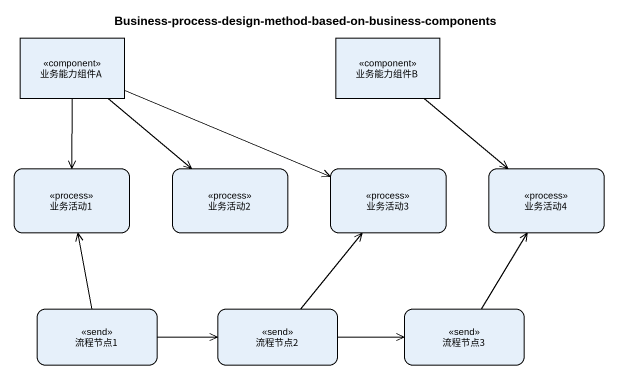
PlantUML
@startuml
title Business-process-design-method-based-on-business-components
hide empty description
state 业务能力组件A <<component>>
state 业务能力组件B <<component>>
state 业务活动1 <<process>>
state 业务活动2 <<process>>
state 业务活动3 <<process>>
state 业务活动4 <<process>>
state 流程节点1 <<send>>
state 流程节点2 <<send>>
state 流程节点3 <<send>>
业务能力组件A --> 业务活动1
业务能力组件A --> 业务活动2
业务能力组件A -right-> 业务活动3
业务能力组件B --> 业务活动4
流程节点1 -up-> 业务活动1
流程节点1 -right-> 流程节点2
流程节点2 -up-> 业务活动3
流程节点2 -right-> 流程节点3
流程节点3 -up-> 业务活动4
@enduml
